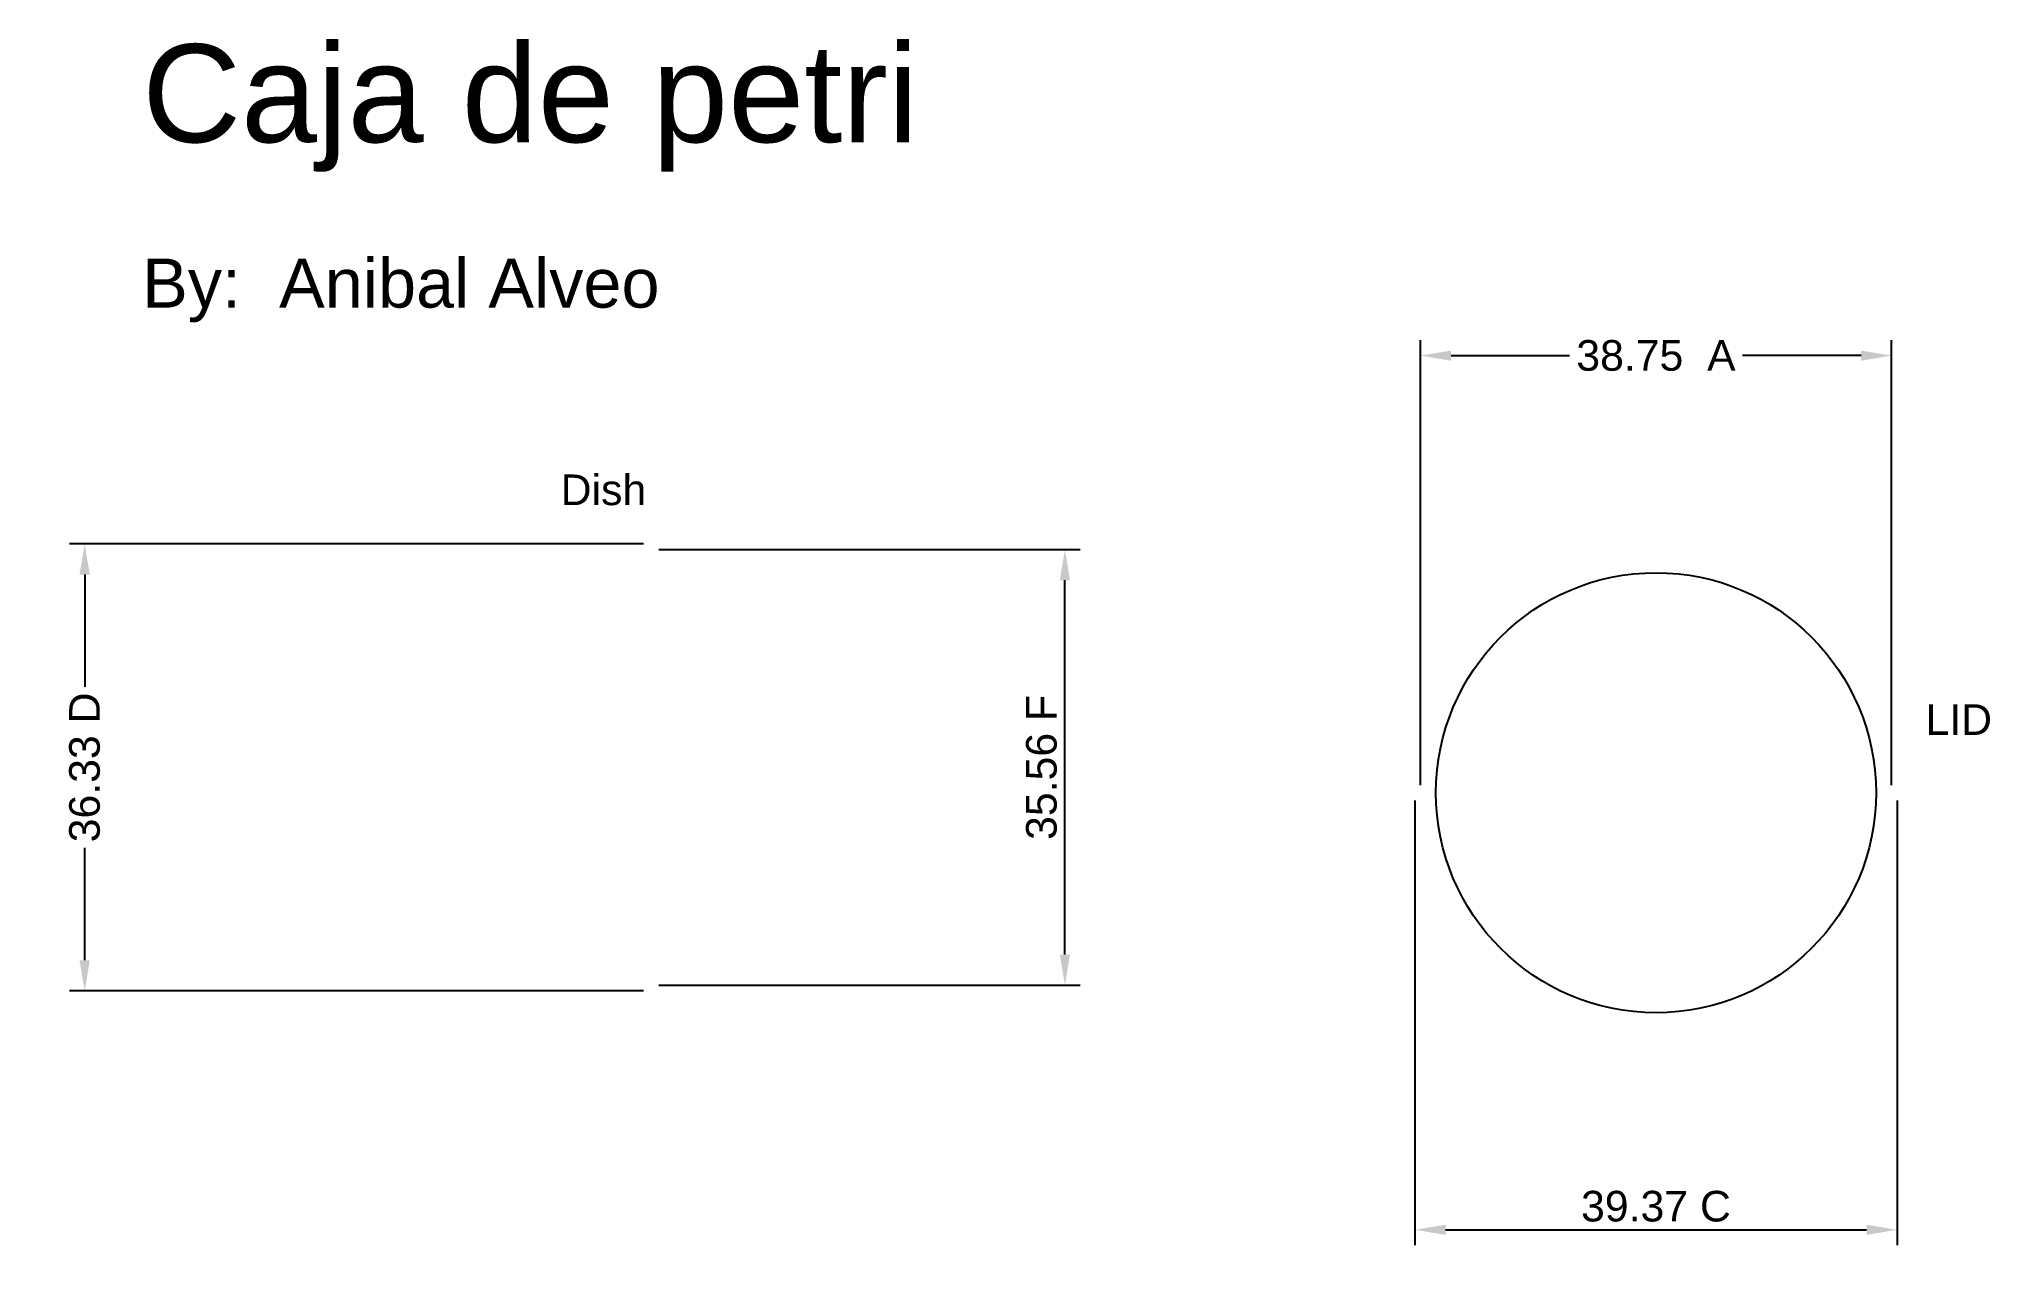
# Model space of a CAD drawing. Header units: millimetres. Extents: x 167 to 326, y 109 to 208.
import ezdxf

# ---------------------------------------------------------------- set-up
doc = ezdxf.new("R2010")
doc.units = ezdxf.units.MM
doc.styles.get("Standard").update_dxf_attribs({"font": 'arial.ttf'})
doc.dimstyles.new('ISO-25', dxfattribs={"dimtxt": 2.5, "dimasz": 2.5, "dimexe": 1.25, "dimexo": 0.625, "dimtad": 1, "dimtxsty": 'Standard', "dimcen": 2.5, "dimadec": 0, "dimazin": 0, "dimtfac": 1, "dimtmove": 0, "dimatfit": 3, "dimfxl": 1, "dimarcsym": 0})

# ---------------------------------------------------------------- blocks, each defined once
blk = doc.blocks.new('*D2')
at = {"color": 0, "lineweight": -2}
for p, q in [((217.21, 166.28), (251.62, 166.28)), ((250.37, 133.22), (250.37, 163.78)), ((217.21, 130.72), (251.62, 130.72))]:
    blk.add_line(p, q, dxfattribs=at)
at = {"color": 0}
for points in [[(250.78, 163.78), (249.95, 163.78), (250.37, 166.28)], [(249.95, 133.22), (250.78, 133.22), (250.37, 130.72)]]:
    blk.add_solid(points, dxfattribs=at)
at = {"layer": 'Defpoints', "color": 0}
for p in [(216.59, 166.28), (250.37, 166.28), (216.59, 130.72)]:
    blk.add_point(p, dxfattribs=at)
at = {"color": 0, "insert": (248.46, 148.5), "char_height": 2.5, "attachment_point": 5, "rotation": 90}
blk.add_mtext('35.56 F', dxfattribs=at)
blk = doc.blocks.new('*D3')
at = {"color": 0, "lineweight": -2}
for p, q in [((215.96, 166.74), (169.09, 166.74)), ((170.34, 164.24), (170.34, 155.07)), ((170.34, 132.76), (170.34, 141.93)), ((215.96, 130.26), (169.09, 130.26))]:
    blk.add_line(p, q, dxfattribs=at)
at = {"color": 0}
for points in [[(170.76, 164.24), (169.92, 164.24), (170.34, 166.74)], [(169.92, 132.76), (170.76, 132.76), (170.34, 130.26)]]:
    blk.add_solid(points, dxfattribs=at)
at = {"layer": 'Defpoints', "color": 0}
for p in [(170.34, 166.74), (216.59, 166.74), (216.59, 130.26)]:
    blk.add_point(p, dxfattribs=at)
at = {"color": 0, "insert": (170.34, 148.5), "char_height": 2.5, "attachment_point": 5, "rotation": 90}
blk.add_mtext('36.33 D', dxfattribs=at)
blk = doc.blocks.new('*D8')
at = {"color": 0, "lineweight": -2}
for p, q in [((278.94, 145.81), (278.94, 109.5)), ((318.31, 145.81), (318.31, 109.5)), ((281.44, 110.75), (315.81, 110.75))]:
    blk.add_line(p, q, dxfattribs=at)
at = {"color": 0}
for points in [[(281.44, 111.16), (281.44, 110.33), (278.94, 110.75)], [(315.81, 110.33), (315.81, 111.16), (318.31, 110.75)]]:
    blk.add_solid(points, dxfattribs=at)
at = {"layer": 'Defpoints', "color": 0}
for p in [(278.94, 146.43), (318.31, 146.43), (318.31, 110.75)]:
    blk.add_point(p, dxfattribs=at)
at = {"color": 0, "insert": (298.62, 112.66), "char_height": 2.5, "attachment_point": 5}
blk.add_mtext('39.37 C', dxfattribs=at)
blk = doc.blocks.new('*D9')
at = {"color": 0, "lineweight": -2}
for p, q in [((279.39, 147.06), (279.39, 183.37)), ((317.86, 147.06), (317.86, 183.37)), ((281.89, 182.12), (291.57, 182.12)), ((315.36, 182.12), (305.68, 182.12))]:
    blk.add_line(p, q, dxfattribs=at)
at = {"color": 0}
for points in [[(281.89, 182.53), (281.89, 181.7), (279.39, 182.12)], [(315.36, 181.7), (315.36, 182.53), (317.86, 182.12)]]:
    blk.add_solid(points, dxfattribs=at)
at = {"layer": 'Defpoints', "color": 0}
for p in [(317.86, 182.12), (279.39, 146.43), (317.86, 146.43)]:
    blk.add_point(p, dxfattribs=at)
at = {"color": 0, "insert": (298.62, 182.12), "char_height": 2.5, "attachment_point": 5}
blk.add_mtext('38.75  A', dxfattribs=at)

msp = doc.modelspace()

# ---------------------------------------------------------------- linework, layer by layer
at = {"color": 250}
msp.add_circle((298.624, 146.432, 8.5), 17.962, dxfattribs=at)

# ---------------------------------------------------------------- texts
at = {"char_height": 2.5, "attachment_point": 1}
for s, insert, width in [('{\\H3.2x;Caja de petri\\P\\H0.3125x;\\P\\H1.6x;By:  Anibal Alveo}', (175.036, 207.543), 64.51866), ('{Dish}', (209.2, 172.416), 19.0074), ('{LID}', (320.623, 153.655, 8.5), 12.78084)]:
    msp.add_mtext(s, dxfattribs=dict(at, insert=insert, width=width))

# ---------------------------------------------------------------- dimensions: what is measured, and where the dimension line sits
for base, p1, p2, angle, text, picture, middle in [((317.857, 182.117, 8), (279.392, 146.432, 8), (317.857, 146.432, 8), 0, '38.75  A', '*D9', (298.624, 182.117, 8)), ((170.341, 166.745, 10.92), (216.586, 130.255, 10.92), (216.586, 166.745, 10.92), 90, '36.33 D', '*D3', (170.341, 148.5, 10.92))]:
    dim = msp.add_linear_dim(base=base, p1=p1, p2=p2, angle=angle, text=text, dimstyle='ISO-25', override={"dimtmove": 2})
    dim.commit()
    dim.dimension.update_dxf_attribs({"geometry": picture, "text_midpoint": middle, "dimtype": 161})
for p1, p2, distance, text, picture, middle in [((216.586, 130.72), (216.586, 166.28), -33.78, '35.56 F', '*D2', (248.464, 148.5)), ((278.939, 146.432), (318.309, 146.432), -35.685, '39.37 C', '*D8', (298.624, 112.665))]:
    dim = msp.add_aligned_dim(p1=p1, p2=p2, distance=distance, text=text, dimstyle='ISO-25')
    dim.commit()
    dim.dimension.update_dxf_attribs({"geometry": picture, "text_midpoint": middle})

doc.saveas('drawing.dxf')
